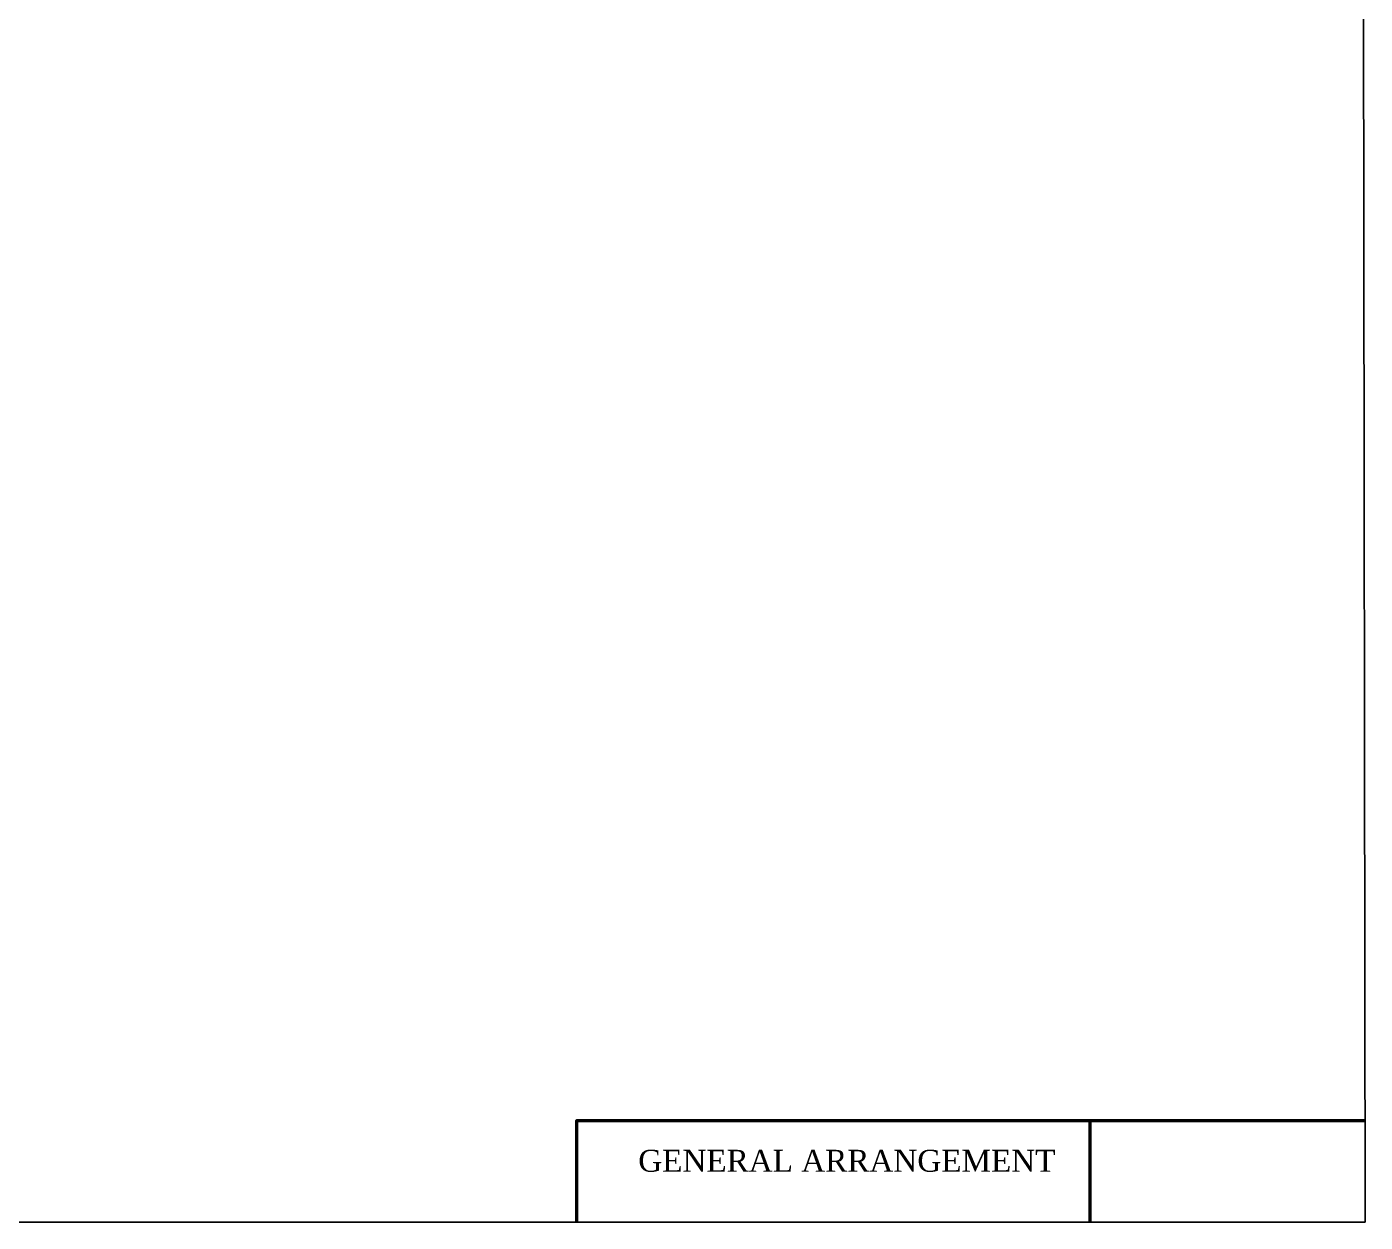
# Model space of a CAD drawing. Extents: x 766778 to 845620, y 133762 to 209800.
# Drawn here: x 812632 to 845620, y 136669 to 166145 of the extents above; entities that cross this region are included whole.
import ezdxf

# ---------------------------------------------------------------- set-up
doc = ezdxf.new("R2010")
doc.units = 0
doc.header["$MEASUREMENT"] = 0
doc.layers.get('0').update_dxf_attribs({"color": 1, "linetype": 'CONTINUOUS'})
doc.layers.add('CON-050', color=3, linetype='CONTINUOUS', lineweight=50)
doc.layers.add('TXT-070', color=4, linetype='CONTINUOUS', lineweight=70)
doc.styles.add('Annotative', font='txt')

msp = doc.modelspace()

# ---------------------------------------------------------------- linework, layer by layer
at = {"color": 7, "linetype": 'Continuous'}
for p, q in [((845517.23483, 209799.79575), (845616, 136669)), ((845616, 136669), (766777.61081, 136669))]:
    msp.add_line(p, q, dxfattribs=at)
at = {"layer": 'CON-050'}
for points in [[(826188.34146, 136669), (826188.34146, 139178.87863), (845620.31557, 139178.87863)], [(838830.62624, 139178.87863), (838830.62624, 136669)]]:
    msp.add_lwpolyline(points, dxfattribs=at)

# ---------------------------------------------------------------- texts
at = {"layer": 'TXT-070', "ltscale": 2.5, "insert": (827616.42544, 138455.25891), "char_height": 405.7890475, "width": 10456.0525828, "attachment_point": 1, "style": 'Annotative'}
msp.add_mtext('\\pxqc;{\\fRomantic|b0|i0|c2|p2;\\H1.3333x;GENERAL ARRANGEMENT}', dxfattribs=at)

doc.saveas('drawing.dxf')
